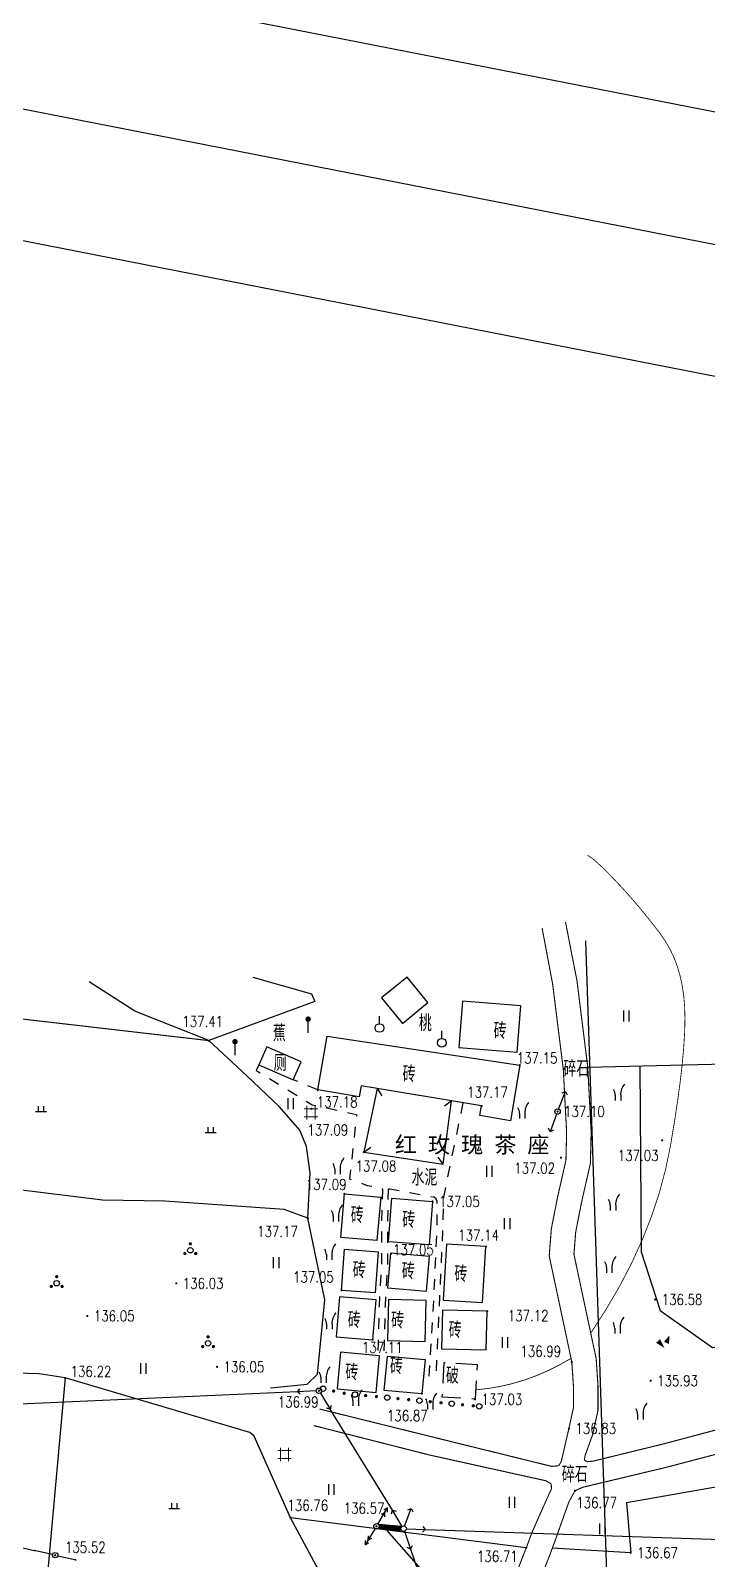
# Model space of a CAD drawing. Extents: x 529262 to 576451, y 2694391 to 2717535.
# Drawn here: x 564030.3 to 564092.9, y 2711435.6 to 2711577 of the extents above; entities that cross this region are included whole.
import ezdxf
from ezdxf.enums import TextEntityAlignment as Align
from ezdxf.xclip import XClip

# ---------------------------------------------------------------- set-up
doc = ezdxf.new("R2010")
doc.units = 0
doc.header["$XCLIPFRAME"] = 0
for name, pattern in [('X2', [10, 8, -2]), ('X5', [3, 2, -1]), ('X6', [2, 1, -1])]:
    doc.linetypes.add(name, pattern=pattern)
for name, color, linetype in [('DGX', 8, 'Continuous'), ('DLDW', 8, 'Continuous'), ('DLSS', 4, 'Continuous'), ('DMTZ', 8, 'Continuous'), ('GCD', 8, 'Continuous'), ('GXYZ', 8, 'Continuous'), ('JMD', 8, 'Continuous'), ('PP-COM', 7, 'Continuous'), ('RD-中线', 40, 'Continuous'), ('RD-红线', 7, 'Continuous'), ('ZBTZ', 8, 'Continuous'), ('ZJ', 7, 'Continuous')]:
    doc.layers.add(name, color=color, linetype=linetype)
doc.layers.add('SXSS', color=5, linetype='Continuous', lineweight=0)
doc.styles.add('HZ', font='rs.shx', dxfattribs={"width": 0.8, "bigfont": 'hztxt.shx'})
doc.styles.add('等线体', font='simhei.ttf')
doc.linetypes.add('10421', pattern='A,2,[150,AAA.SHX,S=0.5,R=0,X=0,Y=0.5],1e-11', length=2)
doc.linetypes.add('1161', pattern='A,0,[149,AAA.SHX,S=0.15,R=0,X=0,Y=0],-1.6', length=1.6)

# ---------------------------------------------------------------- blocks, each defined once
blk = doc.blocks.new('A$C19FD0107')
at = {"layer": 'RD-中线', "color": 8, "linetype": 'Continuous'}
blk.add_lwpolyline([(-7301.16, 17459.99), (-7272.19, 17420.85, 0.008459), (-7269.72, 17417.63), (-7184.25, 17309.97, -0.031954), (-7175.51, 17297.38), (-7153.68, 17261.24, 0.092052), (-7124.57, 17228.5), (-7119.81, 17224.81, 0.053024), (-7098.24, 17211.45), (-7088.02, 17206.53, 0.063859), (-7059.05, 17196.9), (-6837.91, 17153.6)], format="xyb", dxfattribs=at)
at = {"layer": 'RD-红线', "color": 8, "linetype": 'Continuous', "flags": 128}
for points in [[(-6852.1, 17168.6), (-7048.98, 17207.16)], [(-6856.89, 17145.09), (-7063.69, 17185.58)]]:
    blk.add_lwpolyline(points, dxfattribs=at)
blk = doc.blocks.new('GC200')
at = {"linetype": 'Continuous', "const_width": 0.2, "flags": 128}
blk.add_lwpolyline([(-0.1, 0, 1), (0.1, 0, 1)], format="xyb", close=True, dxfattribs=at)
blk = doc.blocks.new('gc146')
for p, q in [((-1.25, 0.75), (1.25, 0.75)), ((-0.75, -1.25), (-0.75, 1.25)), ((0.75, -1.25), (0.75, 1.25)), ((-1.25, -0.75), (1.25, -0.75))]:
    blk.add_line(p, q)
blk = doc.blocks.new('gc125')
at = {"color": 8}
blk.add_line((0, 0.8), (0, 2.2), dxfattribs=at)
blk.add_circle((0, 0), 0.8, dxfattribs=at)
blk = doc.blocks.new('gc119')
at = {"color": 8}
for p, q in [((-1, 0), (1, 0)), ((-0.5, 1), (-0.5, 0)), ((0.5, 1), (0.5, 0))]:
    blk.add_line(p, q, dxfattribs=at)
blk = doc.blocks.new('gc121')
at = {"color": 8}
for p, q in [((-0.5, -1), (-0.5, 1)), ((0.5, -1), (0.5, 1))]:
    blk.add_line(p, q, dxfattribs=at)
blk = doc.blocks.new('gc246')
at = {"color": 8}
for p, q in [((-0.5, 1), (-0.5, 0)), ((0.5, 1), (0.5, 0))]:
    blk.add_line(p, q, dxfattribs=at)
for centre, radius, start, end in [((3.4, 1.11), 2.91, 139.3312, 182.0887), ((-2.94, 0.81), 2.45, 4.3743, 29.0242)]:
    blk.add_arc(centre, radius, start, end, dxfattribs=at)
blk = doc.blocks.new('gc090')
at = {"color": 8}
for points in [[(-1.02, 0.41, 1, 0, 0), (0.15, -0.9, 0, 0, 0)], [(1.07, 1.45, 0, 1, 0), (0.52, 0.05, 1, 1, 0)]]:
    blk.add_lwpolyline(points, format="xyseb", dxfattribs=at)
blk = doc.blocks.new('gc013b')
at = {"linetype": 'Continuous'}
blk.add_line((0.5, 0), (4, 0), dxfattribs=at)
at = {"linetype": 'Continuous', "flags": 128}
blk.add_lwpolyline([(3.5, 0.5), (4, 0), (3.5, -0.5)], dxfattribs=at)
blk = doc.blocks.new('gc013c')
at = {"linetype": 'Continuous'}
blk.add_line((0.5, 0), (4, 0), dxfattribs=at)
at = {"linetype": 'Continuous', "const_width": 0.15, "flags": 128}
blk.add_lwpolyline([(3.775, 0, 1), (3.925, 0, 1)], format="xyb", close=True, dxfattribs=at)
blk = doc.blocks.new('gc170')
at = {"color": 8, "linetype": 'Continuous'}
blk.add_circle((0, 0), 0.5, dxfattribs=at)
blk = doc.blocks.new('gc253')
at = {"color": 8, "const_width": 0.3}
blk.add_lwpolyline([(-0.15, 0, 1), (0.15, 0, 1)], format="xyb", close=True, dxfattribs=at)
blk = doc.blocks.new('gc013a')
at = {"linetype": 'Continuous'}
blk.add_line((0.5, 0), (4, 0), dxfattribs=at)
at = {"linetype": 'Continuous', "flags": 128}
for points in [[(2.31, -0.4), (3, 0), (2.31, 0.4)], [(3.31, -0.4), (4, 0), (3.31, 0.4)]]:
    blk.add_lwpolyline(points, dxfattribs=at)
blk = doc.blocks.new('gc165')
at = {"color": 8}
blk.add_line((0, 0), (0, 2), dxfattribs=at)
at = {"color": 8, "const_width": 0.5}
blk.add_lwpolyline([(-0.25, 2.5, 1), (0.25, 2.5, 1)], format="xyb", close=True, dxfattribs=at)
blk = doc.blocks.new('gc254')
at = {"color": 8, "const_width": 0.3}
for points in [[(-0.15, 1.2, 1), (0.15, 1.2, 1)], [(-1.15, -0.6, 1), (-0.85, -0.6, 1)], [(0.85, -0.6, 1), (1.15, -0.6, 1)]]:
    blk.add_lwpolyline(points, format="xyb", close=True, dxfattribs=at)
at = {"color": 8}
blk.add_circle((0, 0), 0.5, dxfattribs=at)

msp = doc.modelspace()

# ---------------------------------------------------------------- linework, layer by layer
at = {"layer": 'DGX', "linetype": 'Continuous', "lineweight": -2, "const_width": 0.075, "flags": 128}
for points in [[(564081.792, 2711500.691), (564081.951, 2711500.613), (564082.157, 2711500.474), (564082.412, 2711500.272), (564082.714, 2711500.008), (564083.063, 2711499.682), (564083.461, 2711499.295), (564083.906, 2711498.845), (564084.399, 2711498.334), (564084.915, 2711497.783), (564085.431, 2711497.216), (564085.946, 2711496.631), (564086.461, 2711496.03), (564086.975, 2711495.413), (564087.488, 2711494.778), (564088, 2711494.126), (564088.512, 2711493.458), (564088.995, 2711492.761), (564089.42, 2711492.022), (564089.789, 2711491.241), (564090.101, 2711490.418), (564090.355, 2711489.554), (564090.553, 2711488.648), (564090.693, 2711487.701), (564090.777, 2711486.711), (564090.804, 2711485.627), (564090.778, 2711484.395), (564090.696, 2711483.016), (564090.561, 2711481.488), (564090.371, 2711479.812), (564090.126, 2711477.988), (564089.828, 2711476.017), (564089.474, 2711473.897), (564089.026, 2711471.707), (564088.442, 2711469.521), (564087.722, 2711467.34), (564086.867, 2711465.165), (564085.876, 2711462.995), (564084.749, 2711460.83), (564083.486, 2711458.67), (564082.087, 2711456.515)], [(564080.265, 2711454.177), (564079.214, 2711453.577), (564078.149, 2711453.044), (564077.071, 2711452.579), (564075.978, 2711452.181), (564074.871, 2711451.851), (564073.75, 2711451.588), (564072.616, 2711451.393), (564071.467, 2711451.265)]]:
    msp.add_lwpolyline(points, dxfattribs=at)
at = {"layer": 'DLDW', "linetype": 'Continuous', "lineweight": -2, "elevation": 137.09, "flags": 128}
msp.add_lwpolyline([(564054.562, 2711479.953), (564055.287, 2711481.616), (564052.115, 2711482.999), (564051.39, 2711481.336)], close=True, dxfattribs=at)
at = {"layer": 'DLSS', "linetype": 'Continuous', "lineweight": -2, "const_width": 0.1, "flags": 128}
for points, elevation in [([(564081.498, 2711444.748), (564081.498, 2711444.748), (564081.552, 2711445.143), (564082.272, 2711447.146), (564082.763, 2711449.401), (564082.763, 2711451.587), (564082.591, 2711454.152), (564080.535, 2711463.799), (564080.695, 2711465.847), (564081.241, 2711468.624), (564082.058, 2711472.222), (564082.128, 2711475.117), (564081.813, 2711481.105), (564080.813, 2711489.111), (564079.757, 2711494.529)], 138.16), ([(564080.628, 2711441.928), (564081.348, 2711442.256), (564088.999, 2711444.078), (564094.633, 2711445.558), (564104.669, 2711447.775), (564113.82, 2711449.658), (564114.998, 2711449.745)], 136.77), ([(564101.549, 2711406.256), (564069.221, 2711413.554), (564069.177, 2711414.623), (564069.995, 2711417.072), (564074.693, 2711426.748), (564075.512, 2711428.905), (564078.246, 2711435.846), (564078.781, 2711437.28), (564079.646, 2711439.724), (564080.084, 2711440.931), (564080.628, 2711441.928)], 138.16)]:
    msp.add_lwpolyline(points, dxfattribs=dict(at, elevation=elevation))
at = {"layer": 'DLSS', "linetype": 'X2', "lineweight": -2, "const_width": 0.1, "flags": 128}
for points, elevation in [([(564079.123, 2711444.241), (564079.36, 2711444.631), (564080.068, 2711447.688), (564080.494, 2711449.645), (564080.494, 2711451.511), (564080.338, 2711453.838), (564078.248, 2711463.648), (564078.443, 2711466.155), (564079.021, 2711469.094), (564079.795, 2711472.503), (564079.858, 2711475.085), (564079.551, 2711480.905), (564078.57, 2711488.76), (564077.59, 2711493.968)], 138.16), ([(564081.498, 2711444.748), (564081.8, 2711444.622), (564082.376, 2711444.686), (564088.9, 2711446.285), (564093.862, 2711447.604), (564104.104, 2711450.226), (564113.471, 2711452.154), (564114.998, 2711452.267)], 136.77), ([(564066.458, 2711414.318), (564066.726, 2711414.618), (564067.918, 2711417.988), (564072.608, 2711427.648), (564073.395, 2711429.723), (564076.128, 2711436.658), (564076.661, 2711438.091), (564077.989, 2711441.093), (564078.452, 2711442.093), (564078.435, 2711442.56)], 138.16)]:
    msp.add_lwpolyline(points, dxfattribs=dict(at, elevation=elevation))
at = {"layer": 'DLSS', "linetype": 'X6', "lineweight": -2, "flags": 128}
for points in [[(564051.39, 2711481.336), (564051.149, 2711480.805), (564056.333, 2711477.636), (564060.426, 2711476.726), (564059.776, 2711470.779), (564061.408, 2711470.178), (564062.743, 2711469.932), (564062.808, 2711469.893)], [(564070.269, 2711477.818), (564068.458, 2711469.088), (564068.375, 2711465.929), (564068.097, 2711459.894), (564067.739, 2711452.097)], [(564062.808, 2711469.893), (564062.825, 2711469.769), (564062.727, 2711466.607), (564062.726, 2711463.011), (564062.503, 2711459.055), (564062.419, 2711455.595), (564062.391, 2711454.822)], [(564063.368, 2711469.868), (564063.348, 2711469.769), (564063.282, 2711466.599), (564063.281, 2711462.995), (564063.058, 2711459.033), (564062.974, 2711455.579), (564062.946, 2711454.802)], [(564063.368, 2711469.868), (564063.49, 2711469.87), (564067.585, 2711469.106), (564067.722, 2711469.031), (564067.838, 2711468.718), (564067.842, 2711466.254), (564067.557, 2711459.878), (564067.093, 2711452.118)]]:
    msp.add_lwpolyline(points, dxfattribs=at)
at = {"layer": 'DLSS', "linetype": 'X6', "flags": 128}
msp.add_lwpolyline([(564056.83, 2711479.003), (564054.562, 2711479.953)], dxfattribs=at)
at = {"layer": 'DLSS', "linetype": 'X2', "lineweight": -2, "const_width": 0.1, "flags": 128}
msp.add_lwpolyline([(564079.123, 2711444.241), (564078.471, 2711444.186), (564067.74, 2711446.833), (564056.995, 2711449.493)], dxfattribs=at)
at = {"layer": 'DLSS', "linetype": 'Continuous', "lineweight": -2, "const_width": 0.1, "flags": 128}
msp.add_lwpolyline([(564078.435, 2711442.56), (564077.952, 2711442.853), (564067.211, 2711445.23), (564056.452, 2711447.962)], dxfattribs=at)
at = {"layer": 'DMTZ', "linetype": '10421', "lineweight": -2, "flags": 128}
for points in [[(564055.914, 2711467.13), (564056.145, 2711471.334), (564055.799, 2711473.773), (564055.178, 2711475.296), (564053.287, 2711477.44), (564050.265, 2711480.322), (564046.748, 2711483.568), (564046.748, 2711483.568)], [(564052.474, 2711451.437), (564055.87, 2711451.776), (564056.804, 2711452.71), (564057.484, 2711459.586), (564055.914, 2711467.13), (564053.729, 2711467.959), (564042.703, 2711468.711), (564036.919, 2711468.811), (564022.686, 2711470.561), (564011.559, 2711471.488), (564007.517, 2711469.379), (564004.841, 2711466.401), (564003.215, 2711460.229), (564002.775, 2711458.567)], [(564052.474, 2711451.437), (564055.87, 2711451.776), (564056.804, 2711452.71), (564057.484, 2711459.586), (564055.914, 2711467.13), (564053.729, 2711467.959), (564042.703, 2711468.711), (564036.919, 2711468.811), (564022.686, 2711470.561), (564011.559, 2711471.488), (564007.517, 2711469.379), (564004.841, 2711466.401), (564003.215, 2711460.229), (564002.775, 2711458.567)], [(564067.685, 2711418.501), (564065.729, 2711419.027), (564064.383, 2711419.478), (564063.432, 2711420.247), (564059.731, 2711429.353), (564054.316, 2711439.438), (564050.946, 2711446.978), (564050.538, 2711447.306), (564033.463, 2711452.366), (564031.078, 2711452.746), (564025.702, 2711452.899), (564020.704, 2711453.126), (564010.735, 2711452.771)], [(564067.685, 2711418.501), (564065.729, 2711419.027), (564064.383, 2711419.478), (564063.432, 2711420.247), (564059.731, 2711429.353), (564054.316, 2711439.438), (564050.946, 2711446.978), (564050.538, 2711447.306), (564033.463, 2711452.366), (564031.078, 2711452.746), (564025.702, 2711452.899), (564020.704, 2711453.126), (564010.735, 2711452.771)]]:
    msp.add_lwpolyline(points, dxfattribs=at)
at = {"layer": 'GXYZ', "linetype": 'Continuous', "lineweight": -2}
for p, q in [((564083.852, 2711426.279), (564081.634, 2711492.799)), ((564054.949, 2711451.088), (563990.988, 2711448.252)), ((564054.949, 2711451.088), (563990.988, 2711448.252)), ((564063.737, 2711440.127), (564057.994, 2711449.473)), ((563978.193, 2711448.406), (564030.6, 2711436.419)), ((563978.193, 2711448.406), (564030.6, 2711436.419)), ((564066.782, 2711438.355), (564098.699, 2711437.266)), ((564065.426, 2711436.529), (564072.036, 2711417.022))]:
    msp.add_line(p, q, dxfattribs=at)
at = {"layer": 'GXYZ', "linetype": 'Continuous', "lineweight": -2, "const_width": 0.5, "flags": 128}
msp.add_lwpolyline([(564062.513, 2711438.619), (564064.535, 2711438.444)], dxfattribs=at)
at = {"layer": 'JMD', "linetype": 'Continuous', "lineweight": -2}
for p, q in [((564062.319, 2711479.13), (564062.772, 2711478.47)), ((564069.212, 2711477.993), (564068.57, 2711477.516)), ((564061.098, 2711473.248), (564061.754, 2711473.705)), ((564068.448, 2711472.148), (564067.966, 2711472.787))]:
    msp.add_line(p, q, dxfattribs=at)
at = {"layer": 'JMD', "linetype": 'Continuous', "lineweight": -2, "flags": 128}
for points, elevation in [([(564067.028, 2711487.098), (564065.098, 2711489.448), (564062.737, 2711487.51), (564064.667, 2711485.16)], 137.19), ([(564075.298, 2711482.508), (564075.628, 2711486.788), (564070.212, 2711487.206), (564069.882, 2711482.926)], 137.15), ([(564075.528, 2711481.308), (564074.678, 2711476.158), (564071.826, 2711476.629), (564071.976, 2711477.536), (564060.844, 2711479.374), (564060.678, 2711478.368), (564056.83, 2711479.003), (564057.691, 2711483.972)], 137.09), ([(564061.098, 2711473.248), (564068.448, 2711472.148), (564069.212, 2711477.993), (564062.319, 2711479.13)], 137.08), ([(564059.308, 2711469.388), (564062.658, 2711469.098), (564062.309, 2711465.076), (564058.959, 2711465.366)], 137.09), ([(564063.698, 2711468.988), (564067.458, 2711468.688), (564067.137, 2711464.665), (564063.377, 2711464.965)], 137.04), ([(564059.318, 2711464.268), (564062.438, 2711464.028), (564062.145, 2711460.228), (564059.025, 2711460.468)], 139.09), ([(564066.898, 2711460.388), (564067.178, 2711463.598), (564063.575, 2711463.912), (564063.295, 2711460.702)], 137.01), ([(564068.428, 2711459.558), (564072.078, 2711459.358), (564072.388, 2711464.508), (564068.739, 2711464.728)], 136.96), ([(564061.919, 2711455.901), (564062.228, 2711459.598), (564058.839, 2711459.881), (564058.531, 2711456.183)], 137.11), ([(564066.778, 2711455.748), (564066.873, 2711459.536), (564063.376, 2711459.624), (564063.281, 2711455.836)], 136.94), ([(564063.278, 2711454.378), (564066.758, 2711454.058), (564066.467, 2711450.896), (564062.987, 2711451.216)], 137.03)]:
    msp.add_lwpolyline(points, close=True, dxfattribs=dict(at, elevation=elevation))
for points in [[(564072.412, 2711454.953), (564072.508, 2711458.538), (564068.388, 2711458.648), (564068.292, 2711455.063)], [(564062.226, 2711451.032), (564062.538, 2711454.418), (564058.953, 2711454.748), (564058.641, 2711451.362)]]:
    msp.add_lwpolyline(points, close=True, dxfattribs=at)
at = {"layer": 'JMD', "linetype": 'X5', "lineweight": -2, "elevation": 137.03, "flags": 128}
msp.add_lwpolyline([(564071.608, 2711453.578), (564068.514, 2711453.766), (564068.323, 2711450.632), (564071.417, 2711450.444)], close=True, dxfattribs=at)
at = {"layer": 'ZBTZ', "linetype": '1161', "lineweight": -2, "flags": 128}
for points, elevation in [([(564050.838, 2711489.448), (564056.248, 2711487.898), (564056.564, 2711487.172), (564046.748, 2711483.568), (564039.912, 2711486.283), (564035.698, 2711489.018)], 137.42), ([(564050.838, 2711489.448), (564056.248, 2711487.898), (564056.564, 2711487.172), (564046.748, 2711483.568), (564039.912, 2711486.283), (564035.698, 2711489.018)], 137.42), ([(564033.463, 2711452.366), (564030.997, 2711425.064)], 136.215), ([(564033.463, 2711452.366), (564030.997, 2711425.064)], 136.215), ([(564102.093, 2711443.746), (564085.395, 2711440.8), (564085.784, 2711436.195), (564078.531, 2711436.61)], 135.637), ([(564076.128, 2711436.658), (564054.316, 2711439.438)], 136.71), ([(564072.608, 2711427.648), (564063.241, 2711438.3)], 136.88)]:
    msp.add_lwpolyline(points, dxfattribs=dict(at, elevation=elevation))
at = {"layer": 'ZBTZ', "linetype": 'Continuous', "lineweight": -2, "const_width": 0.1, "elevation": 137.41, "flags": 128}
msp.add_lwpolyline([(564046.748, 2711483.568), (564025.398, 2711486.038)], dxfattribs=at)
msp.add_lwpolyline([(564046.748, 2711483.568), (564025.398, 2711486.038)], dxfattribs=at)
at = {"layer": 'ZBTZ', "linetype": '1161', "flags": 128}
for points in [[(564081.813, 2711481.105), (564104.739, 2711481.662)], [(564086.638, 2711481.223), (564086.758, 2711464.037), (564088.5, 2711458.593), (564093.367, 2711455.171), (564103.314, 2711456.621), (564106.33, 2711450.684)]]:
    msp.add_lwpolyline(points, dxfattribs=at)

# ---------------------------------------------------------------- block references
at = {"layer": 'DMTZ', "linetype": 'Continuous', "lineweight": -2, "xscale": 0.5, "yscale": 0.5}
msp.add_blockref('gc090', (564088.836, 2711455.58), dxfattribs=at)
at = {"layer": 'GCD', "linetype": 'Continuous', "lineweight": -2}
ref = msp.add_blockref('GC200', (564046.748, 2711483.568, 137.41), dxfattribs=dict(at, xscale=0.5, yscale=0.5, zscale=0.5))
ref.add_attrib('height', '137.41', dxfattribs={"linetype": 'Continuous', "height": 1, "style": 'HZ', "width": 0.8}).set_placement((564044.306, 2711485.339, 137.41), align=Align.MIDDLE_LEFT)
ref = msp.add_blockref('GC200', (564046.748, 2711483.568, 137.41), dxfattribs=dict(at, xscale=0.5, yscale=0.5, zscale=0.5))
ref.add_attrib('height', '137.41', dxfattribs={"linetype": 'Continuous', "lineweight": -2, "height": 1, "style": 'HZ', "width": 0.8}).set_placement((564044.306, 2711485.339, 137.41), align=Align.MIDDLE_LEFT)
at = {"layer": 'GCD', "linetype": 'Continuous'}
ref = msp.add_blockref('GC200', (564075.523, 2711481.303, 137.15), dxfattribs=dict(at, xscale=0.5, yscale=0.5, zscale=0.5))
ref.add_attrib('height', '137.15', dxfattribs={"linetype": 'Continuous', "height": 1, "style": 'HZ', "width": 0.8}).set_placement((564075.243, 2711481.955, 137.15), align=Align.MIDDLE_LEFT)
at = {"layer": 'GCD', "linetype": 'Continuous', "lineweight": -2}
ref = msp.add_blockref('GC200', (564056.828, 2711478.988, 137.18), dxfattribs=dict(at, xscale=0.5, yscale=0.5, zscale=0.5))
ref.add_attrib('height', '137.18', dxfattribs={"linetype": 'Continuous', "height": 1, "style": 'HZ', "width": 0.8}).set_placement((564056.748, 2711477.895, 137.18), align=Align.MIDDLE_LEFT)
at = {"layer": 'GCD', "linetype": 'Continuous'}
ref = msp.add_blockref('GC200', (564072.001, 2711477.509, 137.17), dxfattribs=dict(at, xscale=0.5, yscale=0.5, zscale=0.5))
ref.add_attrib('height', '137.17', dxfattribs={"linetype": 'Continuous', "height": 1, "style": 'HZ', "width": 0.8}).set_placement((564070.659, 2711478.799, 137.17), align=Align.MIDDLE_LEFT)
ref = msp.add_blockref('GC200', (564056.248, 2711477.258, 137.09), dxfattribs=dict(at, xscale=0.5, yscale=0.5, zscale=0.5))
ref.add_attrib('height', '137.09', dxfattribs={"linetype": 'Continuous', "height": 1, "style": 'HZ', "width": 0.8}).set_placement((564055.881, 2711475.297, 137.09), align=Align.MIDDLE_LEFT)
at = {"layer": 'GCD', "linetype": 'Continuous', "lineweight": -2}
ref = msp.add_blockref('GC200', (564079.018, 2711477.008, 137.1), dxfattribs=dict(at, xscale=0.5, yscale=0.5, zscale=0.5))
ref.add_attrib('height', '137.10', dxfattribs={"linetype": 'Continuous', "height": 1, "style": 'HZ', "width": 0.8}).set_placement((564079.618, 2711477.008, 137.1), align=Align.MIDDLE_LEFT)
ref = msp.add_blockref('GC200', (564061.098, 2711473.248, 137.08), dxfattribs=dict(at, xscale=0.5, yscale=0.5, zscale=0.5))
ref.add_attrib('height', '137.08', dxfattribs={"linetype": 'Continuous', "height": 1, "style": 'HZ', "width": 0.8}).set_placement((564060.337, 2711471.96, 137.08), align=Align.MIDDLE_LEFT)
ref = msp.add_blockref('GC200', (564088.698, 2711474.344, 137.03), dxfattribs=dict(at, xscale=0.5, yscale=0.5, zscale=0.5))
ref.add_attrib('height', '137.03', dxfattribs={"linetype": 'Continuous', "height": 1, "style": 'HZ', "width": 0.8}).set_placement((564084.59, 2711472.939, 137.03), align=Align.MIDDLE_LEFT)
ref = msp.add_blockref('GC200', (564079.338, 2711472.748, 137.02), dxfattribs=dict(at, xscale=0.5, yscale=0.5, zscale=0.5))
ref.add_attrib('height', '137.02', dxfattribs={"linetype": 'Continuous', "height": 1, "style": 'HZ', "width": 0.8}).set_placement((564075.013, 2711471.761, 137.02), align=Align.MIDDLE_LEFT)
at = {"layer": 'GCD', "linetype": 'Continuous'}
ref = msp.add_blockref('GC200', (564059.308, 2711469.388, 137.09), dxfattribs=dict(at, xscale=0.5, yscale=0.5, zscale=0.5))
ref.add_attrib('height', '137.09', dxfattribs={"linetype": 'Continuous', "height": 1, "style": 'HZ', "width": 0.8}).set_placement((564055.728, 2711470.261, 137.09), align=Align.MIDDLE_LEFT)
ref = msp.add_blockref('GC200', (564067.458, 2711468.688, 137.05), dxfattribs=dict(at, xscale=0.5, yscale=0.5, zscale=0.5))
ref.add_attrib('height', '137.05', dxfattribs={"linetype": 'Continuous', "height": 1, "style": 'HZ', "width": 0.8}).set_placement((564068.058, 2711468.688, 137.05), align=Align.MIDDLE_LEFT)
at = {"layer": 'GCD', "linetype": 'Continuous', "lineweight": -2}
ref = msp.add_blockref('GC200', (564055.914, 2711467.13, 137.168), dxfattribs=dict(at, xscale=0.5, yscale=0.5, zscale=0.5))
ref.add_attrib('height', '137.17', dxfattribs={"linetype": 'Continuous', "height": 1, "style": 'HZ', "width": 0.8}).set_placement((564051.233, 2711465.915, 137.168), align=Align.MIDDLE_LEFT)
ref = msp.add_blockref('GC200', (564072.388, 2711464.508, 137.14), dxfattribs=dict(at, xscale=0.5, yscale=0.5, zscale=0.5))
ref.add_attrib('height', '137.14', dxfattribs={"linetype": 'Continuous', "height": 1, "style": 'HZ', "width": 0.8}).set_placement((564069.829, 2711465.574, 137.14), align=Align.MIDDLE_LEFT)
ref = msp.add_blockref('GC200', (564063.608, 2711463.868, 137.05), dxfattribs=dict(at, xscale=0.5, yscale=0.5, zscale=0.5))
ref.add_attrib('height', '137.05', dxfattribs={"linetype": 'Continuous', "height": 1, "style": 'HZ', "width": 0.8}).set_placement((564063.799, 2711464.22, 137.05), align=Align.MIDDLE_LEFT)
ref = msp.add_blockref('GC200', (564059.042, 2711460.462, 137.05), dxfattribs=dict(at, xscale=0.5, yscale=0.5, zscale=0.5))
ref.add_attrib('height', '137.05', dxfattribs={"linetype": 'Continuous', "height": 1, "style": 'HZ', "width": 0.8}).set_placement((564054.547, 2711461.699, 137.05), align=Align.MIDDLE_LEFT)
ref = msp.add_blockref('GC200', (564043.745, 2711461.108, 136.029), dxfattribs=dict(at, xscale=0.5, yscale=0.5, zscale=0.5))
ref.add_attrib('height', '136.03', dxfattribs={"linetype": 'Continuous', "height": 1, "style": 'HZ', "width": 0.8}).set_placement((564044.345, 2711461.108, 136.029), align=Align.MIDDLE_LEFT)
ref = msp.add_blockref('GC200', (564043.745, 2711461.108, 136.029), dxfattribs=dict(at, xscale=0.5, yscale=0.5, zscale=0.5))
ref.add_attrib('height', '136.03', dxfattribs={"linetype": 'Continuous', "lineweight": -2, "height": 1, "style": 'HZ', "width": 0.8}).set_placement((564044.345, 2711461.108, 136.029), align=Align.MIDDLE_LEFT)
at = {"layer": 'GCD', "linetype": 'Continuous'}
ref = msp.add_blockref('GC200', (564088.051, 2711459.614, 136.58), dxfattribs=dict(at, xscale=0.5, yscale=0.5, zscale=0.5))
ref.add_attrib('height', '136.58', dxfattribs={"linetype": 'Continuous', "height": 1, "style": 'HZ', "width": 0.8}).set_placement((564088.651, 2711459.614, 136.58), align=Align.MIDDLE_LEFT)
at = {"layer": 'GCD', "linetype": 'Continuous', "lineweight": -2}
ref = msp.add_blockref('GC200', (564035.519, 2711458.104, 136.046), dxfattribs=dict(at, xscale=0.5, yscale=0.5, zscale=0.5))
ref.add_attrib('height', '136.05', dxfattribs={"linetype": 'Continuous', "height": 1, "style": 'HZ', "width": 0.8}).set_placement((564036.119, 2711458.104, 136.046), align=Align.MIDDLE_LEFT)
ref = msp.add_blockref('GC200', (564035.519, 2711458.104, 136.046), dxfattribs=dict(at, xscale=0.5, yscale=0.5, zscale=0.5))
ref.add_attrib('height', '136.05', dxfattribs={"linetype": 'Continuous', "lineweight": -2, "height": 1, "style": 'HZ', "width": 0.8}).set_placement((564036.119, 2711458.104, 136.046), align=Align.MIDDLE_LEFT)
at = {"layer": 'GCD', "linetype": 'Continuous'}
ref = msp.add_blockref('GC200', (564072.508, 2711458.538, 137.12), dxfattribs=dict(at, xscale=0.5, yscale=0.5, zscale=0.5))
ref.add_attrib('height', '137.12', dxfattribs={"linetype": 'Continuous', "height": 1, "style": 'HZ', "width": 0.8}).set_placement((564074.418, 2711458.128, 137.12), align=Align.MIDDLE_LEFT)
at = {"layer": 'GCD', "linetype": 'Continuous', "lineweight": -2}
ref = msp.add_blockref('GC200', (564061.919, 2711455.901, 137.11), dxfattribs=dict(at, xscale=0.5, yscale=0.5, zscale=0.5))
ref.add_attrib('height', '137.11', dxfattribs={"linetype": 'Continuous', "height": 1, "style": 'HZ', "width": 0.8}).set_placement((564060.925, 2711455.184, 137.11), align=Align.MIDDLE_LEFT)
ref = msp.add_blockref('GC200', (564080.338, 2711453.838, 136.99), dxfattribs=dict(at, xscale=0.5, yscale=0.5, zscale=0.5))
ref.add_attrib('height', '136.99', dxfattribs={"linetype": 'Continuous', "height": 1, "style": 'HZ', "width": 0.8}).set_placement((564075.582, 2711454.829, 136.99), align=Align.MIDDLE_LEFT)
ref = msp.add_blockref('GC200', (564047.519, 2711453.39, 136.046), dxfattribs=dict(at, xscale=0.5, yscale=0.5, zscale=0.5))
ref.add_attrib('height', '136.05', dxfattribs={"linetype": 'Continuous', "height": 1, "style": 'HZ', "width": 0.8}).set_placement((564048.119, 2711453.39, 136.046), align=Align.MIDDLE_LEFT)
ref = msp.add_blockref('GC200', (564033.463, 2711452.366, 136.215), dxfattribs=dict(at, xscale=0.5, yscale=0.5, zscale=0.5))
ref.add_attrib('height', '136.22', dxfattribs={"linetype": 'Continuous', "height": 1, "style": 'HZ', "width": 0.8}).set_placement((564033.974, 2711452.965, 136.215), align=Align.MIDDLE_LEFT)
ref = msp.add_blockref('GC200', (564033.463, 2711452.366, 136.215), dxfattribs=dict(at, xscale=0.5, yscale=0.5, zscale=0.5))
ref.add_attrib('height', '136.22', dxfattribs={"linetype": 'Continuous', "lineweight": -2, "height": 1, "style": 'HZ', "width": 0.8}).set_placement((564033.974, 2711452.965, 136.215), align=Align.MIDDLE_LEFT)
ref = msp.add_blockref('GC200', (564087.636, 2711452.104, 135.93), dxfattribs=dict(at, xscale=0.5, yscale=0.5, zscale=0.5))
ref.add_attrib('height', '135.93', dxfattribs={"linetype": 'Continuous', "height": 1, "style": 'HZ', "width": 0.8}).set_placement((564088.236, 2711452.104, 135.93), align=Align.MIDDLE_LEFT)
ref = msp.add_blockref('GC200', (564056.947, 2711451.177, 136.988), dxfattribs=dict(at, xscale=0.5, yscale=0.5, zscale=0.5))
ref.add_attrib('height', '136.99', dxfattribs={"linetype": 'Continuous', "height": 1, "style": 'HZ', "width": 0.8}).set_placement((564053.139, 2711450.135, 136.988), align=Align.MIDDLE_LEFT)
ref = msp.add_blockref('GC200', (564066.464, 2711450.914, 136.87), dxfattribs=dict(at, xscale=0.5, yscale=0.5, zscale=0.5))
ref.add_attrib('height', '136.87', dxfattribs={"linetype": 'Continuous', "height": 1, "style": 'HZ', "width": 0.8}).set_placement((564063.236, 2711448.872, 136.87), align=Align.MIDDLE_LEFT)
ref = msp.add_blockref('GC200', (564071.389, 2711450.391, 137.03), dxfattribs=dict(at, xscale=0.5, yscale=0.5, zscale=0.5))
ref.add_attrib('height', '137.03', dxfattribs={"linetype": 'Continuous', "height": 1, "style": 'HZ', "width": 0.8}).set_placement((564071.989, 2711450.391, 137.03), align=Align.MIDDLE_LEFT)
ref = msp.add_blockref('GC200', (564080.068, 2711447.688, 136.83), dxfattribs=dict(at, xscale=0.5, yscale=0.5, zscale=0.5))
ref.add_attrib('height', '136.83', dxfattribs={"linetype": 'Continuous', "height": 1, "style": 'HZ', "width": 0.8}).set_placement((564080.668, 2711447.688, 136.83), align=Align.MIDDLE_LEFT)
ref = msp.add_blockref('GC200', (564054.316, 2711439.438, 136.755), dxfattribs=dict(at, xscale=0.5, yscale=0.5, zscale=0.5))
ref.add_attrib('height', '136.76', dxfattribs={"linetype": 'Continuous', "height": 1, "style": 'HZ', "width": 0.8}).set_placement((564054.028, 2711440.583, 136.755), align=Align.MIDDLE_LEFT)
ref = msp.add_blockref('GC200', (564062.264, 2711438.64, 136.571), dxfattribs=dict(at, xscale=0.5, yscale=0.5, zscale=0.5))
ref.add_attrib('height', '136.57', dxfattribs={"linetype": 'Continuous', "height": 1, "style": 'HZ', "width": 0.8}).set_placement((564059.234, 2711440.318, 136.571), align=Align.MIDDLE_LEFT)
ref = msp.add_blockref('GC200', (564080.628, 2711441.928, 136.77), dxfattribs=dict(at, xscale=0.5, yscale=0.5, zscale=0.5))
ref.add_attrib('height', '136.77', dxfattribs={"linetype": 'Continuous', "height": 1, "style": 'HZ', "width": 0.8}).set_placement((564080.75, 2711440.826, 136.77), align=Align.MIDDLE_LEFT)
ref = msp.add_blockref('GC200', (564032.55, 2711435.973, 135.516), dxfattribs=dict(at, xscale=0.5, yscale=0.5, zscale=0.5))
ref.add_attrib('height', '135.52', dxfattribs={"linetype": 'Continuous', "height": 1, "style": 'HZ', "width": 0.8}).set_placement((564033.45, 2711436.702, 135.516), align=Align.MIDDLE_LEFT)
ref = msp.add_blockref('GC200', (564032.55, 2711435.973, 135.516), dxfattribs=dict(at, xscale=0.5, yscale=0.5, zscale=0.5))
ref.add_attrib('height', '135.52', dxfattribs={"linetype": 'Continuous', "lineweight": -2, "height": 1, "style": 'HZ', "width": 0.8}).set_placement((564033.45, 2711436.702, 135.516), align=Align.MIDDLE_LEFT)
ref = msp.add_blockref('GC200', (564076.128, 2711436.658, 136.71), dxfattribs=dict(at, xscale=0.5, yscale=0.5, zscale=0.5))
ref.add_attrib('height', '136.71', dxfattribs={"linetype": 'Continuous', "height": 1, "style": 'HZ', "width": 0.8}).set_placement((564071.564, 2711435.861, 136.71), align=Align.MIDDLE_LEFT)
ref = msp.add_blockref('GC200', (564085.784, 2711436.195, 136.667), dxfattribs=dict(at, xscale=0.5, yscale=0.5, zscale=0.5))
ref.add_attrib('height', '136.67', dxfattribs={"linetype": 'Continuous', "height": 1, "style": 'HZ', "width": 0.8}).set_placement((564086.384, 2711436.195, 136.667), align=Align.MIDDLE_LEFT)
at = {"layer": 'GXYZ', "linetype": 'Continuous', "lineweight": -2}
for name, p, xscale, yscale, rotation in [('gc013b', (564079.018, 2711477.008), 0.4999999998180872, 0.4999999998180872, 68.36760411580234), ('gc013b', (564079.018, 2711477.008), 0.5000000001817556, 0.5000000001817556, 249.7509907717093), ('gc013b', (564056.947, 2711451.177), 0.5000000000104622, 0.5000000000104622, 182.539493811687), ('gc013b', (564056.947, 2711451.177), 0.5000000000995568, 0.5000000000995568, 301.5696390564419), ('gc013a', (564062.264, 2711438.64), 0.5000000000900321, 0.5000000000900321, 58.80239058010371), ('gc013b', (564064.784, 2711438.423), 0.5000000000995568, 0.5000000000995568, 121.5696390564419), ('gc013b', (564064.784, 2711438.423), 0.5000000001817556, 0.5000000001817556, 69.75099077170928), ('gc013b', (564064.784, 2711438.423), 0.5000000002048035, 0.5000000002048035, 288.7200294166019), ('gc013b', (564064.784, 2711438.423), 0.499999999991655, 0.499999999991655, 358.0464407081561), ('gc013c', (564032.55, 2711435.973), 0.5000000000932142, 0.5000000000932142, 167.1162399717879), ('gc013c', (564032.55, 2711435.973), 0.5000000000932142, 0.5000000000932142, 167.1162399717879), ('gc013c', (564032.55, 2711435.973), 0.4999999999649368, 0.4999999999649368, 347.1764037093978), ('gc013c', (564032.55, 2711435.973), 0.4999999999649368, 0.4999999999649368, 347.1764037093978)]:
    msp.add_blockref(name, p, dxfattribs=dict(at, xscale=xscale, yscale=yscale, rotation=rotation))
at = {"layer": 'GXYZ', "linetype": 'Continuous', "lineweight": -2, "xscale": 0.5, "yscale": 0.5}
for p in [(564079.018, 2711477.008), (564056.947, 2711451.177), (564062.264, 2711438.64), (564064.784, 2711438.423), (564064.784, 2711438.423), (564032.55, 2711435.973), (564032.55, 2711435.973)]:
    msp.add_blockref('gc170', p, dxfattribs=at)
at = {"layer": 'GXYZ', "linetype": 'Continuous', "xscale": 0.4999999999625536, "yscale": 0.4999999999625536, "rotation": 238.2276924840459}
msp.add_blockref('gc013a', (564062.264, 2711438.64, 136.571), dxfattribs=at)
at = {"layer": 'JMD', "linetype": 'Continuous', "lineweight": -2}
for name, p, xscale, yscale, rotation in [('gc170', (564057.325, 2711451.368), 0.5000000000796181, 0.5000000000796181, 347.7784861882703), ('gc253', (564058.302, 2711451.156), 0.5000000000796181, 0.5000000000796181, 347.7784861882703), ('gc253', (564059.279, 2711450.945), 0.5000000000796181, 0.5000000000796181, 347.7784861882703), ('gc170', (564060.272, 2711450.829), 0.4999999999750802, 0.4999999999750802, 354.5754133357322), ('gc253', (564061.267, 2711450.735), 0.4999999999750802, 0.4999999999750802, 354.5754133357322), ('gc253', (564062.263, 2711450.64), 0.4999999999750802, 0.4999999999750802, 354.5754133357322), ('gc170', (564063.258, 2711450.546), 0.4999999999750802, 0.4999999999750802, 354.5754133357322), ('gc253', (564064.254, 2711450.451), 0.4999999999750802, 0.4999999999750802, 354.5754133357322), ('gc253', (564065.249, 2711450.357), 0.4999999999750802, 0.4999999999750802, 354.5754133357322), ('gc170', (564066.245, 2711450.262), 0.4999999999750802, 0.4999999999750802, 354.5754133357322), ('gc253', (564067.24, 2711450.168), 0.4999999999750802, 0.4999999999750802, 354.5754133357322), ('gc253', (564068.236, 2711450.073), 0.4999999999750802, 0.4999999999750802, 354.5754133357322), ('gc170', (564069.231, 2711449.979), 0.4999999999750802, 0.4999999999750802, 354.5754133357322), ('gc253', (564070.227, 2711449.884), 0.4999999999750802, 0.4999999999750802, 354.5754133357322), ('gc253', (564071.223, 2711449.79), 0.4999999999750802, 0.4999999999750802, 354.5754133357322), ('gc170', (564071.77, 2711449.738), 0.4999999999750802, 0.4999999999750802, 354.5754133357322)]:
    msp.add_blockref(name, p, dxfattribs=dict(at, xscale=xscale, yscale=yscale, rotation=rotation))
at = {"layer": 'PP-COM'}
ref = msp.add_blockref('A$C19FD0107', (570997.993, 2694390.603), dxfattribs=at)
XClip(ref).set_block_clipping_path([(-9366.4383134884, 14428.6043910822), (-3328.4480743363, 17452.7484863754)])
at = {"layer": 'SXSS', "color": 8, "linetype": 'Continuous', "lineweight": -2, "xscale": 0.5, "yscale": 0.5}
for p in [(564056.213, 2711476.894), (564053.763, 2711445.289, 136.759)]:
    msp.add_blockref('gc146', p, dxfattribs=at)
at = {"layer": 'ZBTZ', "linetype": 'Continuous', "lineweight": -2, "xscale": 0.5, "yscale": 0.5}
for name, p in [('gc121', (564085.402, 2711485.838)), ('gc165', (564055.948, 2711484.301)), ('gc125', (564062.534, 2711484.733)), ('gc165', (564049.181, 2711482.224)), ('gc125', (564068.313, 2711483.373)), ('gc121', (564054.343, 2711477.728)), ('gc246', (564058.661, 2711471.21)), ('gc121', (564072.72, 2711471.476)), ('gc246', (564058.515, 2711466.845)), ('gc121', (564074.372, 2711466.636)), ('gc121', (564053.003, 2711463.027)), ('gc246', (564057.893, 2711463.28)), ('gc246', (564057.905, 2711456.87)), ('gc121', (564074.166, 2711455.643)), ('gc121', (564040.706, 2711453.242)), ('gc121', (564040.706, 2711453.242)), ('gc246', (564057.373, 2711451.898)), ('gc246', (564060.342, 2711449.772)), ('gc246', (564067.228, 2711449.449)), ('gc121', (564058.111, 2711442.04)), ('gc121', (564074.815, 2711440.861)), ('gc121', (564083.179, 2711438.405))]:
    msp.add_blockref(name, p, dxfattribs=at)
at = {"layer": 'ZBTZ', "linetype": 'Continuous', "xscale": 0.5, "yscale": 0.5}
for name, p in [('gc246', (564084.609, 2711478.034)), ('gc246', (564075.749, 2711476.353)), ('gc119', (564031.227, 2711477.018)), ('gc119', (564031.227, 2711477.018)), ('gc119', (564046.925, 2711475.074)), ('gc246', (564084.146, 2711467.857)), ('gc246', (564083.804, 2711462.094)), ('gc246', (564084.56, 2711456.479)), ('gc246', (564086.677, 2711448.522)), ('gc119', (564043.547, 2711440.284)), ('gc119', (564043.547, 2711440.284))]:
    msp.add_blockref(name, p, dxfattribs=at)
at = {"layer": 'ZBTZ', "linetype": 'Continuous', "xscale": 0.5, "yscale": 0.5, "zscale": 0.5}
for p in [(564045.046, 2711464.173), (564045.046, 2711464.173), (564032.685, 2711461.129), (564032.685, 2711461.129), (564046.686, 2711455.568), (564046.686, 2711455.568)]:
    msp.add_blockref('gc254', p, dxfattribs=at)

# ---------------------------------------------------------------- texts
at = {"layer": 'DLDW', "linetype": 'Continuous', "lineweight": -2, "style": 'HZ', "width": 0.8}
msp.add_text('厕', height=1.5, dxfattribs=at).set_placement((564053.36, 2711481.534), align=Align.MIDDLE)
at = {"layer": 'JMD', "linetype": 'Continuous', "lineweight": -2, "style": 'HZ', "width": 0.8}
for p in [(564074.302, 2711484.473), (564065.885, 2711480.469), (564061.085, 2711467.435), (564065.853, 2711466.994), (564061.273, 2711462.339), (564065.816, 2711462.244), (564070.673, 2711461.983), (564060.812, 2711457.722), (564064.827, 2711457.686), (564070.15, 2711456.8), (564060.59, 2711452.89), (564064.719, 2711453.459)]:
    msp.add_text('砖', height=1.5, dxfattribs=at).set_placement(p, align=Align.MIDDLE_RIGHT)
at = {"layer": 'JMD', "linetype": 'X5', "lineweight": -2, "style": 'HZ', "width": 0.8}
msp.add_text('破', height=1.5, dxfattribs=at).set_placement((564069.286, 2711452.669), align=Align.MIDDLE)
at = {"layer": 'ZJ', "color": 8, "linetype": 'Continuous', "lineweight": -2, "style": 'HZ', "width": 0.8}
for s, p in [('桃', (564066.79, 2711485.264)), ('蕉', (564053.274, 2711484.332)), ('水泥', (564066.701, 2711470.982))]:
    msp.add_text(s, height=1.5, dxfattribs=at).set_placement(p, align=Align.MIDDLE)
at = {"layer": 'ZJ', "color": 8, "linetype": 'Continuous', "style": 'HZ', "width": 0.8}
for p in [(564080.751, 2711481.055), (564080.608, 2711443.526)]:
    msp.add_text('碎石', height=1.5, dxfattribs=at).set_placement(p, align=Align.MIDDLE)
at = {"layer": 'ZJ', "color": 8, "linetype": 'Continuous', "lineweight": -2, "style": '等线体'}
msp.add_text('红 玫 瑰 茶 座', height=1.5, dxfattribs=at).set_placement((564071.118, 2711473.973), align=Align.MIDDLE)

doc.saveas('drawing.dxf')
